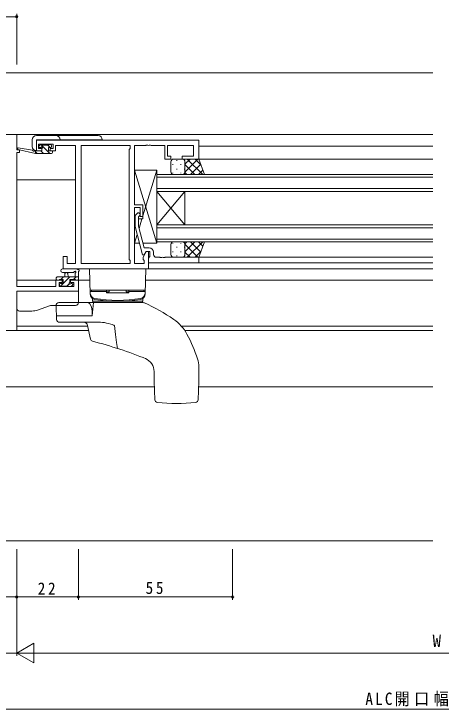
# Model space of a CAD drawing. Units: millimetres, scale not verified. Extents: x -594 to 539, y -420 to 386.
# Drawn here: x -7.7 to 144.7, y -291.5 to -43.5 of the extents above; entities that cross this region are included whole.
import ezdxf
from ezdxf.enums import TextEntityAlignment as Align

# ---------------------------------------------------------------- set-up
doc = ezdxf.new("R2010")
doc.units = ezdxf.units.MM
doc.header["$LTSCALE"] = 2
for name, color, linetype, lineweight in [('0-3_YKK_11', 7, 'Continuous', 9), ('0-4_YKK_12', 2, 'Continuous', 9), ('0-5_YKK_13', 4, 'Continuous', 9), ('0-6_YKK_D', 6, 'Continuous', 9), ('0-7_YSS_K', 3, 'Continuous', 9)]:
    doc.layers.add(name, color=color, linetype=linetype, lineweight=lineweight)
doc.styles.add('ＭＳ ゴシック', font='')
doc.styles.get('ＭＳ ゴシック').set_extended_font_data('MS Gothic')

msp = doc.modelspace()

# ---------------------------------------------------------------- linework, layer by layer
at = {"layer": '0-3_YKK_11'}
for p, q in [((-41.672, -86.506), (-6.672, -86.506)), ((-6.672, -86.506), (-6.672, -92.006)), ((0.328, -92.306), (0.328, -88.506)), ((0.328, -88.506), (58.328, -88.506)), ((58.328, -88.506), (58.328, -95.306)), ((1.128, -90.006), (1.128, -91.506)), ((6.328, -90.006), (1.128, -90.006)), ((1.128, -91.506), (2.228, -91.506)), ((2.228, -91.506), (2.228, -92.306)), ((5.228, -91.506), (6.328, -91.506)), ((5.228, -92.306), (5.228, -91.506)), ((6.328, -91.506), (6.328, -90.006)), ((7.128, -90.436), (7.128, -91.236)), ((14.328, -90.436), (7.128, -90.436)), ((7.128, -91.236), (7.128, -92.306)), ((14.328, -132.576), (14.328, -90.436)), ((33.828, -90.436), (16.258, -90.436)), ((16.258, -90.436), (16.258, -132.576)), ((16.258, -90.436), (16.258, -132.576)), ((33.398, -91.936), (33.828, -91.506)), ((33.828, -91.506), (33.828, -90.436)), ((35.328, -90.436), (35.328, -111.606)), ((39.37, -90.436), (35.328, -90.436)), ((39.553, -90.316), (39.37, -90.436)), ((40.103, -90.316), (39.553, -90.316)), ((40.286, -90.436), (40.103, -90.316)), ((40.369, -90.436), (40.286, -90.436)), ((40.553, -90.316), (40.369, -90.436)), ((41.103, -90.316), (40.553, -90.316)), ((41.286, -90.436), (41.103, -90.316)), ((46.128, -90.436), (41.286, -90.436)), ((46.128, -95.306), (46.128, -90.436)), ((47.128, -90.436), (47.128, -94.306)), ((56.398, -90.436), (47.128, -90.436)), ((56.398, -94.306), (56.398, -90.436)), ((-6.672, -92.006), (-5.672, -92.006)), ((-6.672, -93.006), (-6.672, -140.776)), ((-5.672, -93.006), (-6.672, -93.006)), ((-5.672, -92.006), (-5.672, -93.006)), ((2.228, -92.306), (0.328, -92.306)), ((7.128, -92.306), (5.228, -92.306)), ((33.398, -131.076), (33.398, -91.936)), ((48.328, -95.306), (46.128, -95.306)), ((47.128, -94.306), (48.328, -94.306)), ((48.328, -94.306), (48.328, -95.306)), ((52.328, -94.306), (56.398, -94.306)), ((52.328, -95.306), (52.328, -94.306)), ((58.328, -95.306), (52.328, -95.306)), ((35.328, -111.606), (38.328, -111.606)), ((35.328, -112.606), (35.328, -132.576)), ((37.328, -112.606), (35.328, -112.606)), ((37.328, -115.806), (37.328, -112.606)), ((38.328, -111.606), (38.328, -115.806)), ((36.303, -114.682), (35.528, -115.458)), ((35.528, -115.458), (35.528, -119.403)), ((36.728, -115.955), (37.152, -115.531)), ((36.728, -119.245), (36.728, -115.955)), ((38.328, -115.806), (37.328, -115.806)), ((35.528, -119.403), (38.235, -129.506)), ((38.807, -127.006), (36.728, -119.245)), ((38.398, -130.264), (39.528, -128.306)), ((40.628, -127.006), (38.807, -127.006)), ((38.835, -129.506), (39.528, -128.306)), ((39.528, -128.306), (40.828, -128.306)), ((39.528, -128.306), (40.328, -128.306)), ((40.328, -128.306), (40.328, -134.506)), ((40.828, -128.306), (40.828, -130.106)), ((42.128, -129.306), (42.128, -128.506)), ((9.828, -130.006), (11.328, -130.006)), ((9.828, -134.506), (9.828, -130.006)), ((11.328, -130.006), (11.328, -132.576)), ((33.828, -131.506), (33.398, -131.076)), ((38.235, -129.506), (38.835, -129.506)), ((38.398, -131.076), (38.398, -130.264)), ((38.828, -131.506), (38.398, -131.076)), ((40.628, -130.306), (40.328, -130.606)), ((40.328, -130.606), (40.328, -132.306)), ((40.828, -130.106), (40.628, -130.306)), ((44.369, -130.306), (43.128, -130.306)), ((44.553, -130.426), (44.369, -130.306)), ((45.103, -130.426), (44.553, -130.426)), ((45.286, -130.306), (45.103, -130.426)), ((45.369, -130.306), (45.286, -130.306)), ((45.553, -130.426), (45.369, -130.306)), ((46.103, -130.426), (45.553, -130.426)), ((46.286, -130.306), (46.103, -130.426)), ((58.328, -130.306), (46.286, -130.306)), ((58.328, -132.306), (58.328, -130.306)), ((11.328, -132.576), (14.328, -132.576)), ((16.258, -132.576), (33.828, -132.576)), ((33.828, -132.576), (33.828, -131.506)), ((35.328, -132.576), (38.828, -132.576)), ((38.828, -132.576), (38.828, -131.506)), ((40.328, -132.306), (58.328, -132.306)), ((40.328, -134.506), (9.828, -134.506)), ((7.228, -138.506), (9.528, -138.506)), ((7.228, -140.776), (7.228, -138.506)), ((9.528, -138.506), (9.528, -139.306)), ((12.528, -138.506), (15.328, -138.506)), ((12.528, -139.306), (12.528, -138.506)), ((15.328, -138.506), (15.328, -142.406)), ((-6.672, -140.776), (7.228, -140.776)), ((8.428, -139.306), (8.428, -140.776)), ((9.528, -139.306), (8.428, -139.306)), ((8.428, -140.776), (13.698, -140.776)), ((13.698, -139.306), (12.528, -139.306)), ((13.698, -140.776), (13.698, -139.306)), ((-6.672, -142.406), (-6.672, -156.506)), ((15.328, -142.406), (-6.672, -142.406)), ((-6.672, -156.506), (-21.672, -156.506))]:
    msp.add_line(p, q, dxfattribs=at)
for centre, radius, start, end in [((36.728, -115.106), 0.6, 314.99998, 135), ((40.628, -128.506), 1.5, 0, 89.99998), ((43.128, -129.306), 1, 180, 269.99998)]:
    msp.add_arc(centre, radius, start, end, dxfattribs=at)
at = {"layer": '0-4_YKK_12'}
for p, q in [((141.828, -64.506), (-51.672, -64.506)), ((-6.972, -86.506), (141.828, -86.506)), ((58.328, -90.706), (141.828, -90.706)), ((-6.172, -91.914), (-6.172, -92.006)), ((57.948, -95.306), (141.828, -95.306)), ((43.328, -100.806), (43.328, -106.806)), ((141.828, -100.806), (43.328, -100.806)), ((-6.672, -102.706), (14.328, -102.706)), ((43.328, -101.806), (141.828, -101.806)), ((141.828, -105.806), (43.328, -105.806)), ((43.328, -106.806), (53.328, -118.806)), ((43.328, -118.806), (53.328, -106.806)), ((43.328, -118.806), (43.328, -106.806)), ((43.328, -106.806), (141.828, -106.806)), ((53.328, -118.806), (53.328, -106.806)), ((43.328, -118.806), (43.328, -124.806)), ((141.828, -118.806), (43.328, -118.806)), ((43.328, -119.806), (141.828, -119.806)), ((141.828, -123.806), (43.328, -123.806)), ((43.328, -124.806), (141.828, -124.806)), ((57.828, -130.306), (141.828, -130.306)), ((58.028, -132.306), (141.828, -132.306)), ((16.258, -134.506), (141.828, -134.506)), ((-6.672, -138.506), (9.828, -138.506)), ((12.228, -138.506), (19.398, -138.506)), ((39.258, -138.506), (141.828, -138.506)), ((-6.672, -154.876), (18.629, -154.876)), ((52.043, -154.876), (141.828, -154.876)), ((-6.972, -156.506), (18.988, -156.506)), ((53.297, -156.506), (141.828, -156.506)), ((-21.972, -176.506), (42.415, -176.506)), ((58.24, -176.506), (141.828, -176.506))]:
    msp.add_line(p, q, dxfattribs=at)
at = {"layer": '0-5_YKK_13'}
for p, q in [((-1.174, -88.386), (-1.174, -90.786)), ((22.326, -86.886), (0.326, -86.886)), ((0.326, -88.386), (23.826, -88.386)), ((0.326, -92.286), (0.326, -88.386)), ((-1.085, -92.126), (-6.124, -91.31)), ((1.713, -90.194), (1.214, -90.694)), ((1.426, -91.206), (1.765, -91.206)), ((5.11, -93.306), (1.91, -90.107)), ((2.526, -90.106), (1.926, -90.106)), ((2.226, -91.667), (2.226, -92.306)), ((4.726, -90.306), (2.726, -90.306)), ((5.255, -91.206), (4.355, -90.306)), ((4.626, -91.206), (5.426, -91.206)), ((4.626, -92.306), (4.626, -91.206)), ((5.426, -90.106), (4.926, -90.106)), ((5.726, -90.906), (5.726, -90.406)), ((0.028, -93.306), (-6.238, -91.899)), ((0.028, -92.306), (-0.059, -92.292)), ((0.028, -93.306), (0.028, -92.306)), ((2.226, -92.306), (0.028, -92.306)), ((0.619, -93.306), (0.028, -92.715)), ((5.726, -93.306), (0.028, -93.306)), ((2.864, -93.306), (1.864, -92.306)), ((5.726, -92.306), (4.626, -92.306)), ((6.026, -93.006), (6.026, -92.606)), ((48.328, -99.808), (48.328, -96.306)), ((49.328, -95.306), (52.328, -95.306)), ((50.408, -95.726), (50.408, -95.926)), ((58.328, -95.306), (52.328, -95.306)), ((53.238, -95.892), (53.238, -95.926)), ((55.158, -95.306), (53.328, -97.137)), ((57.987, -95.306), (53.328, -99.965)), ((53.328, -96.306), (53.328, -99.806)), ((59.675, -100.806), (54.175, -95.306)), ((59.063, -97.366), (57.004, -95.306)), ((60.292, -100.806), (58.328, -95.306)), ((48.993, -97.141), (48.993, -97.341)), ((50.408, -98.756), (50.408, -98.956)), ((51.823, -97.141), (51.823, -97.341)), ((53.238, -98.756), (53.238, -98.956)), ((56.847, -100.806), (53.328, -97.287)), ((58.982, -97.139), (55.315, -100.806)), ((43.328, -125.306), (35.328, -99.306)), ((35.328, -99.306), (35.328, -111.606)), ((43.328, -99.306), (35.328, -99.306)), ((43.328, -99.306), (38.328, -115.556)), ((43.328, -125.306), (43.328, -99.306)), ((43.328, -124.706), (43.328, -100.706)), ((48.993, -100.171), (48.993, -100.371)), ((52.328, -100.806), (49.328, -100.806)), ((51.823, -100.171), (51.823, -100.371)), ((52.328, -100.806), (60.292, -100.806)), ((54.018, -100.806), (53.328, -100.116)), ((59.727, -99.223), (58.144, -100.806)), ((35.328, -111.606), (38.328, -111.606)), ((38.328, -111.606), (38.328, -116.606)), ((35.328, -116.606), (35.328, -125.306)), ((35.528, -116.606), (35.328, -116.606)), ((35.528, -116.606), (35.328, -116.606)), ((38.328, -116.606), (36.728, -116.606)), ((38.005, -116.606), (36.944, -120.053)), ((36.28, -122.211), (35.328, -125.306)), ((35.328, -125.306), (37.11, -125.306)), ((38.352, -125.306), (43.328, -125.306)), ((48.328, -125.805), (48.328, -129.306)), ((48.993, -125.441), (48.993, -125.241)), ((52.328, -124.806), (49.328, -124.806)), ((51.823, -125.441), (51.823, -125.241)), ((52.328, -124.806), (60.292, -124.806)), ((54.018, -124.806), (53.328, -125.497)), ((56.847, -124.806), (53.328, -128.325)), ((57.987, -130.306), (53.328, -125.647)), ((53.328, -129.306), (53.328, -125.806)), ((59.675, -124.806), (54.175, -130.306)), ((58.982, -128.474), (55.315, -124.806)), ((59.727, -126.389), (58.143, -124.806)), ((60.292, -124.806), (58.328, -130.306)), ((48.993, -128.471), (48.993, -128.271)), ((50.408, -126.856), (50.408, -126.656)), ((51.823, -128.471), (51.823, -128.271)), ((53.238, -126.856), (53.238, -126.656)), ((55.158, -130.306), (53.328, -128.476)), ((59.063, -128.247), (57.004, -130.306)), ((49.328, -130.306), (52.328, -130.306)), ((50.408, -129.886), (50.408, -129.686)), ((58.328, -130.306), (52.328, -130.306)), ((53.238, -129.721), (53.238, -129.686)), ((9.6, -134.506), (14.762, -134.506)), ((9.6, -135.706), (13.561, -135.709)), ((10.428, -137.306), (10.53, -136.162)), ((11.628, -137.306), (11.526, -136.162)), ((14.128, -136.126), (14.128, -137.306)), ((15.328, -138.206), (15.328, -135.526)), ((39.328, -134.506), (39.173, -143.399)), ((7.428, -137.666), (7.788, -137.306)), ((7.428, -137.606), (7.428, -138.206)), ((15.328, -137.306), (7.728, -137.306)), ((7.728, -138.506), (8.328, -138.506)), ((8.528, -138.306), (9.828, -138.306)), ((8.804, -140.78), (12.278, -137.306)), ((9.033, -138.306), (10.033, -137.306)), ((9.828, -138.306), (9.828, -139.706)), ((12.228, -138.306), (14.228, -138.306)), ((12.228, -139.245), (12.228, -138.306)), ((13.523, -138.306), (14.523, -137.306)), ((14.428, -138.506), (15.028, -138.506)), ((8.628, -140.006), (8.628, -140.506)), ((9.828, -139.706), (8.928, -139.706)), ((8.928, -140.806), (9.428, -140.806)), ((9.628, -140.606), (11.728, -140.606)), ((11.223, -140.606), (12.006, -139.823)), ((11.928, -140.806), (12.528, -140.806)), ((13.028, -139.706), (12.689, -139.706)), ((12.74, -140.718), (13.24, -140.218)), ((-6.672, -142.407), (-6.672, -148.507)), ((15.328, -142.407), (-6.672, -142.407)), ((15.328, -146.507), (15.328, -142.407)), ((19.476, -142.006), (39.179, -142.006)), ((19.48, -142.506), (19.48, -143.055)), ((25.328, -142.506), (19.48, -142.506)), ((25.328, -142.006), (19.977, -142.006)), ((19.977, -142.507), (19.977, -142.006)), ((25.328, -142.006), (25.328, -143.006)), ((25.328, -142.686), (26.328, -142.686)), ((25.328, -143.006), (33.328, -143.006)), ((26.328, -142.686), (26.328, -142.006)), ((32.328, -142.686), (32.328, -142.006)), ((32.328, -142.686), (33.328, -142.686)), ((38.678, -142.006), (33.328, -142.006)), ((33.328, -142.006), (33.328, -143.006)), ((39.176, -142.506), (33.328, -142.506)), ((38.678, -142.507), (38.678, -142.006)), ((39.176, -142.506), (39.176, -143.055)), ((20.312, -145.105), (20.328, -146.006)), ((38.328, -146.006), (20.328, -146.006)), ((20.428, -146.006), (20.428, -146.506)), ((38.228, -146.006), (20.428, -146.006)), ((38.228, -146.506), (38.228, -146.006)), ((38.343, -145.105), (38.328, -146.006)), ((4.999, -147.625), (0.757, -149.152)), ((5.677, -147.507), (14.328, -147.507)), ((7.364, -147.541), (7.538, -152.541)), ((8.363, -146.506), (38.441, -146.506)), ((20.257, -151.27), (20.674, -146.506)), ((-5.672, -149.507), (-1.275, -149.507)), ((7.459, -151.27), (20.257, -151.27)), ((8.538, -153.506), (23.191, -153.506)), ((23.191, -153.506), (23.912, -153.54)), ((23.912, -153.54), (24.633, -153.634)), ((24.633, -153.634), (25.357, -153.778)), ((18.587, -154.684), (19.647, -159.505)), ((25.357, -153.778), (26.075, -153.962)), ((26.075, -153.962), (26.837, -154.196)), ((26.837, -154.196), (27.33, -154.364)), ((27.33, -154.364), (27.645, -154.479)), ((27.645, -154.479), (27.843, -154.554)), ((27.843, -154.554), (27.968, -154.604)), ((27.968, -154.604), (28.046, -154.638)), ((28.046, -154.638), (28.095, -154.661)), ((28.095, -154.661), (28.125, -154.678)), ((28.125, -154.678), (28.151, -154.698)), ((28.151, -154.698), (28.158, -154.708)), ((28.158, -154.708), (28.161, -154.717)), ((28.161, -154.717), (28.575, -157.895)), ((28.575, -157.895), (28.955, -160.701)), ((28.955, -160.701), (29.25, -162.842)), ((42.328, -174.506), (42.328, -171.102)), ((58.328, -174.506), (58.328, -169.476)), ((42.328, -174.506), (42.618, -181.164)), ((58.037, -181.164), (58.328, -174.506))]:
    msp.add_line(p, q, dxfattribs=at)
for points in [[(39.328, -134.506), (19.328, -134.506), (19.483, -143.399)], [(20.257, -151.27), (20.239, -149.522), (19.951, -147.962), (19.449, -146.889), (18.828, -146.506)]]:
    msp.add_lwpolyline(points, dxfattribs=at)
for centre, radius, start, end in [((0.326, -88.386), 1.5, 90, 180), ((7.326, -88.386), 1.5, 0, 90), ((22.326, -88.386), 1.5, 0, 90), ((-6.172, -91.606), 0.3, 80.80246, 257.34137), ((0.326, -90.786), 1.5, 180, 270), ((1.426, -90.906), 0.3, 135, 270), ((1.926, -90.406), 0.3, 90, 135), ((1.765, -90.906), 0.3, 270, 326.94426), ((2.226, -91.206), 0.25, 303.05573, 146.94426), ((2.526, -91.667), 0.3, 123.05573, 180), ((2.526, -90.306), 0.2, 0, 90), ((4.926, -90.306), 0.2, 90, 180), ((5.426, -90.406), 0.3, 0, 90), ((5.426, -90.906), 0.3, 270, 0), ((-1.133, -92.422), 0.3, 20.80246, 80.80246), ((-0.572, -92.209), 0.3, 200.80246, 320.80246), ((-0.107, -92.588), 0.3, 80.80246, 140.80246), ((5.726, -92.606), 0.3, 0, 90), ((5.726, -93.006), 0.3, 270, 0), ((49.328, -96.306), 1, 89.99989, 179.99989), ((52.328, -96.306), 1, 359.99989, 89.99989), ((49.328, -99.806), 1, 179.99989, 269.99989), ((52.328, -99.806), 1, 269.99989, 359.99989), ((49.328, -125.806), 1, 90.00023, 180.00023), ((52.328, -125.806), 1, 0.00023, 90.00023), ((49.328, -129.306), 1, 180.00023, 270.00023), ((52.328, -129.306), 1, 270.00023, 0.00023), ((9.6, -135.106), 0.6, 89.95976, 269.95976), ((11.028, -136.206), 0.5, 5.09206, 174.90793), ((13.561, -135.409), 0.3, 269.95976, 340.81024), ((14.128, -135.606), 0.3, 300, 160.81024), ((14.428, -136.126), 0.3, 119.99998, 180), ((14.762, -134.806), 0.3, 40.52878, 90), ((15.218, -134.416), 0.3, 220.52878, 280.52878), ((15.328, -135.006), 0.3, 300, 100.52878), ((15.628, -135.526), 0.3, 119.99998, 180), ((7.728, -137.606), 0.3, 90, 180), ((7.728, -138.206), 0.3, 180, 270), ((8.328, -138.306), 0.2, 270, 0), ((14.428, -138.306), 0.2, 180, 270), ((15.028, -138.206), 0.3, 270, 0), ((8.928, -140.006), 0.3, 90, 180), ((8.928, -140.506), 0.3, 180, 270), ((9.428, -140.606), 0.2, 270, 0), ((11.928, -140.606), 0.2, 180, 270), ((12.228, -139.706), 0.25, 123.05573, 326.94426), ((11.928, -139.245), 0.3, 303.05573, 0), ((12.689, -140.006), 0.3, 90, 146.94426), ((12.528, -140.506), 0.3, 270, 314.99998), ((13.028, -140.006), 0.3, 314.99998, 90), ((21.48, -143.055), 2, 180, 260.68784), ((21.483, -143.365), 2, 181, 260.69127), ((37.173, -143.365), 2, 279.30872, 358.99998), ((37.176, -143.055), 2, 279.31215, 0), ((20.062, -145.109), 0.25, 1, 50.84747), ((29.328, -95.194), 50.5, 260.68784, 279.31215), ((29.328, -95.503), 50.5, 260.69127, 279.30872), ((38.593, -145.109), 0.25, 129.15251, 179), ((-5.672, -148.507), 1, 180, 270), ((5.677, -149.507), 2, 90, 109.79887), ((8.363, -147.506), 1, 90, 182), ((14.328, -146.507), 1, 270, 0), ((14.328, -146.507), 1, 270, 0), ((38.441, -147.506), 1, 66.01733, 90), ((12.428, -205.981), 65, 55.4135, 66.01733), ((-1.275, -143.507), 6, 270, 289.79887), ((8.538, -152.506), 1, 182, 270), ((17.122, -155.006), 1.5, 12.40741, 90), ((40.81, -164.818), 15, 27.86452, 55.4135), ((1.028, -185.85), 60, 18.72704, 27.86452), ((20.624, -159.29), 1, 192.40741, 255.5396), ((-17.082, -305.506), 150, 67.82104, 75.5396), ((37.328, -171.102), 5, 0, 67.96075), ((49.328, -169.476), 9, 0, 18.72704), ((43.617, -181.12), 1, 182.5, 263.41335), ((50.328, -123.006), 59.5, 263.41335, 276.58664), ((57.038, -181.12), 1, 276.58664, 357.5)]:
    msp.add_arc(centre, radius, start, end, dxfattribs=at)
at = {"layer": '0-6_YKK_D'}
for p, q in [((-41.672, -44.506), (-6.672, -44.506)), ((-6.672, -61.506), (-6.672, -43.506)), ((-6.672, -234.506), (-6.672, -252.506)), ((-6.672, -234.506), (-6.672, -272.506)), ((-6.672, -234.506), (-6.672, -252.506)), ((-6.672, -234.506), (-6.672, -272.506)), ((15.328, -234.506), (15.328, -252.506)), ((15.328, -234.506), (15.328, -252.506)), ((70.328, -234.506), (70.328, -252.506)), ((-21.672, -251.506), (-6.672, -251.506)), ((15.328, -251.506), (-6.672, -251.506)), ((70.328, -251.506), (15.328, -251.506)), ((-6.672, -271.506), (-0.61, -268.006)), ((-0.61, -275.006), (-0.61, -268.006)), ((-6.672, -271.506), (-56.672, -271.506)), ((-6.672, -271.506), (5.452, -271.506)), ((-6.672, -271.506), (-0.61, -275.006)), ((286.328, -271.506), (0.328, -271.506)), ((-56.672, -291.506), (343.328, -291.506))]:
    msp.add_line(p, q, dxfattribs=at)
for centre in [(-6.672, -44.506), (-6.672, -251.506), (15.328, -251.506), (15.328, -251.506), (70.328, -251.506)]:
    msp.add_circle(centre, 0.425, dxfattribs=at)
at = {"layer": '0-7_YSS_K'}
msp.add_line((-21.672, -231.506), (141.828, -231.506), dxfattribs=at)

# ---------------------------------------------------------------- texts
at = {"layer": '0-6_YKK_D', "color": 7, "style": 'ＭＳ ゴシック'}
msp.add_text('W', height=4.399, dxfattribs=at).set_placement((141.728, -270.706), align=Align.BOTTOM_LEFT)
at = {"layer": '0-6_YKK_D', "color": 7, "char_height": 4.399, "attachment_point": 7, "style": 'ＭＳ ゴシック'}
for s, insert in [('\\T1.36;\\W0.9;22', (0.808, -250.706)), ('\\T1.36;\\W0.9;55', (39.308, -250.506)), ('\\T1.29;\\W0.9;ALC開口幅=W+100', (117.728, -290.506))]:
    msp.add_mtext(s, dxfattribs=dict(at, insert=insert))

doc.saveas('drawing.dxf')
